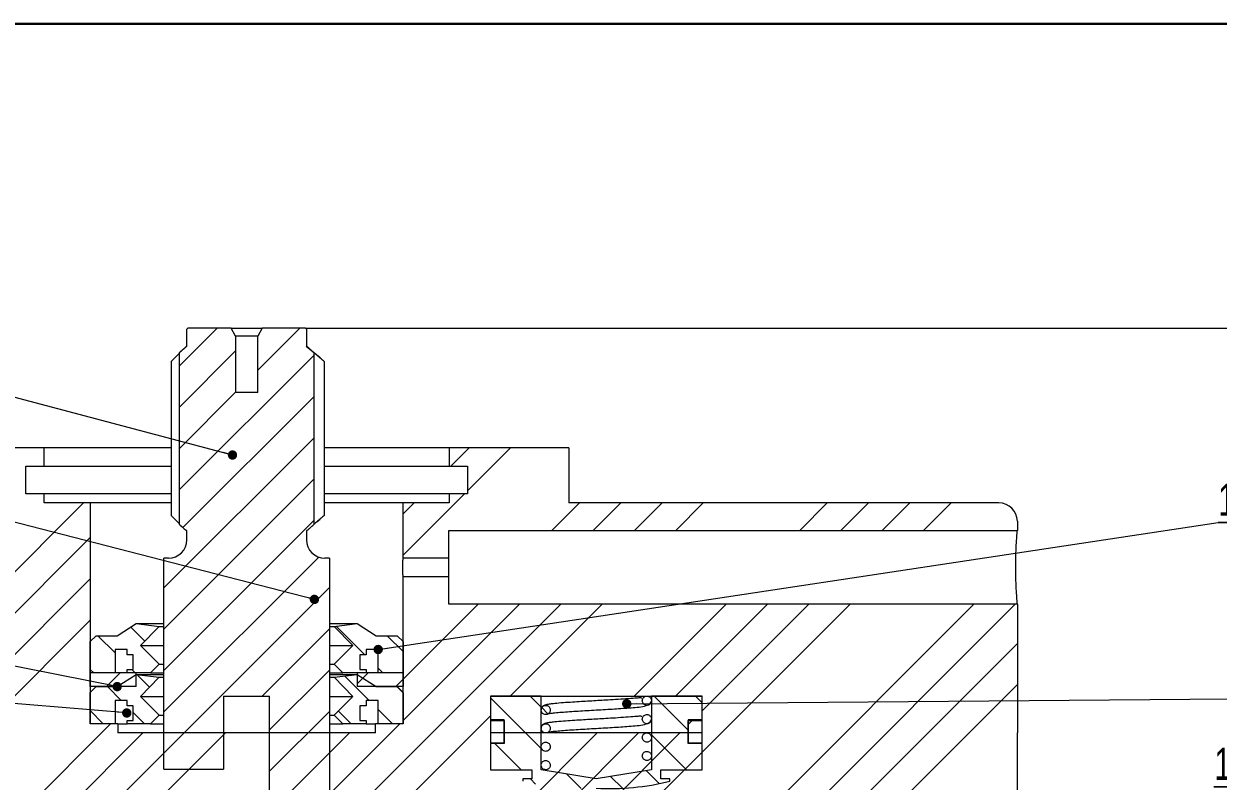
# Model space of a CAD drawing. Header units: millimetres. Extents: x 20 to 415, y 5 to 292.
# Drawn here: x 98.7 to 228.5, y 209.7 to 292 of the extents above; entities that cross this region are included whole.
import ezdxf

# ---------------------------------------------------------------- set-up
doc = ezdxf.new("R2010")
doc.units = ezdxf.units.MM
doc.styles.add('SLDTEXTSTYLE0', font='TXT', dxfattribs={"width": 0.7})
doc.dimstyles.new('SLDDIMSTYLE0', dxfattribs={"dimtxt": 4.10931, "dimasz": 3.302, "dimexe": 0, "dimexo": 0.0625, "dimgap": 1.027327, "dimtad": 2, "dimdec": 3, "dimrnd": 1e-09, "dimzin": 12, "dimdsep": 46, "dimtxsty": 'SLDTEXTSTYLE0', "dimsah": 1, "dimcen": 0.09, "dimadec": 0, "dimazin": 3, "dimtfac": 1, "dimtdec": 3, "dimtofl": 0, "dimtmove": 0, "dimatfit": 3, "dimfxl": 0, "dimfrac": 2, "dimtolj": 1, "dimtzin": 12, "dimarcsym": 0})
pattern_1 = [(45, (0, 0), (-13.4704, 13.4704), []), (45, (4.49, 0), (-13.4704, 13.4704), []), (45, (8.98, 0), (-13.4704, 13.4704), []), (45, (13.47, 0), (-13.4704, 13.4704), [])]

# ---------------------------------------------------------------- blocks, each defined once
blk = doc.blocks.new('_DOT')
at = {"color": 0, "linetype": 'ByBlock', "lineweight": -2}
blk.add_line((-0.5, 0), (-1, 0), dxfattribs=at)
at = {"color": 0, "linetype": 'ByBlock', "const_width": 0.5}
blk.add_lwpolyline([(-0.25, 0, 1), (0.25, 0, 1)], format="xyb", close=True, dxfattribs=at)
blk = doc.blocks.new('_D')
at = {"color": 7, "linetype": 'Continuous', "lineweight": 0}
for p, q in [((129.34, 258.93), (321.94, 258.93)), ((320.94, 258.93), (320.94, 110.93)), ((185.36, 110.93), (321.94, 110.93))]:
    blk.add_line(p, q, dxfattribs=at)
for points in [[(320.94, 258.93), (320.44, 255.63), (321.45, 255.63)], [(320.94, 110.93), (321.45, 114.23), (320.44, 114.23)]]:
    blk.add_solid(points, dxfattribs=at)
at = {"color": 7, "linetype": 'Continuous', "lineweight": 0, "insert": (315.49, 173.74), "char_height": 4.233, "attachment_point": 1, "rotation": 90, "style": 'SLDTEXTSTYLE0'}
blk.add_mtext('148', dxfattribs=at)
blk = doc.blocks.new('SW_NOTE_5')
at = {"color": 0, "linetype": 'Continuous', "lineweight": 0}
for p, q in [((-0.02, 0.3), (5.31, 0.3)), ((5.31, 0.3), (-0.02, 0.3)), ((-0.02, 0.3), (5.31, 0.3)), ((5.31, 0.3), (-0.02, 0.3)), ((-0.02, 0.3), (5.31, 0.3)), ((5.31, 0.3), (-0.02, 0.3))]:
    blk.add_line(p, q, dxfattribs=at)
at = {"color": 0, "linetype": 'Continuous', "lineweight": 0, "insert": (0, 4.51), "char_height": 3.5, "attachment_point": 1, "style": 'SLDTEXTSTYLE0'}
blk.add_mtext('14', dxfattribs=at)
blk = doc.blocks.new('SW_NOTE_7')
at = {"color": 0, "linetype": 'Continuous', "lineweight": 0}
for p, q in [((-0.08, 0.25), (5.25, 0.25)), ((5.25, 0.25), (-0.08, 0.25)), ((-0.08, 0.25), (5.25, 0.25)), ((5.25, 0.25), (-0.08, 0.25)), ((-0.08, 0.25), (5.25, 0.25)), ((5.25, 0.25), (-0.08, 0.25))]:
    blk.add_line(p, q, dxfattribs=at)
at = {"color": 0, "linetype": 'Continuous', "lineweight": 0, "insert": (0, 4.51), "char_height": 3.5, "attachment_point": 1, "style": 'SLDTEXTSTYLE0'}
blk.add_mtext('14', dxfattribs=at)

msp = doc.modelspace()

# ---------------------------------------------------------------- hatches: boundary and pattern name
at = {"linetype": 'Continuous', "lineweight": 0}
h = msp.add_hatch(dxfattribs=at)
h.set_pattern_fill('ANSI31', style=0)
edge = h.paths.add_edge_path(flags=0)
edge.add_line((132.4441, 146.9274), (132.4441, 163.4274))
edge.add_line((132.4441, 163.4274), (134.9441, 163.4274))
edge.add_line((134.9441, 163.4274), (134.9441, 165.4274))
edge.add_line((134.9441, 165.4274), (143.9441, 165.4274))
edge.add_line((143.9441, 165.4274), (143.9441, 185.4274))
edge.add_line((143.9441, 185.4274), (134.9441, 185.4274))
edge.add_line((134.9441, 185.4274), (134.9441, 187.4274))
edge.add_line((134.9441, 187.4274), (132.4441, 187.4274))
edge.add_line((132.4441, 187.4274), (132.4441, 203.9274))
edge.add_line((132.4441, 203.9274), (134.9441, 203.9274))
edge.add_line((134.9441, 203.9274), (134.9441, 205.4274))
edge.add_line((134.9441, 205.4274), (134.4441, 205.9274))
edge.add_line((134.4441, 205.9274), (131.9441, 205.9274))
edge.add_line((131.9441, 205.9274), (131.9441, 233.9274))
edge.add_line((131.9441, 233.9274), (131.4441, 233.9274))
edge.add_arc((131.4441, 235.9274), 2, 180, 270, ccw=False)
edge.add_line((129.4441, 235.9274), (129.4441, 236.9274))
edge.add_line((129.4441, 236.9274), (129.5337, 236.9274))
edge.add_spline(control_points=[(129.5337, 236.9274), (129.6144, 237.007), (129.6963, 237.0854), (129.7792, 237.1628), (129.862, 237.2402), (129.9458, 237.3167), (130.0303, 237.3922), (130.1, 237.4546), (130.1703, 237.5165), (130.2411, 237.5778)], knot_values=[0, 0, 0, 0, 0.00034012, 0.00034012, 0.00034012, 0.00068022, 0.00068022, 0.00068022, 0.00096102, 0.00096102, 0.00096102, 0.00096102], weights=[1, 1, 1, 1, 1, 1, 1, 1, 1, 1], degree=3, periodic=0)
edge.add_line((130.2411, 237.5778), (130.2411, 256.2771))
edge.add_spline(control_points=[(130.2411, 256.2771), (130.1703, 256.3384), (130.1, 256.4002), (130.0303, 256.4626), (129.9458, 256.5382), (129.862, 256.6146), (129.7792, 256.692), (129.6963, 256.7695), (129.6144, 256.8479), (129.5337, 256.9274)], knot_values=[0.00156653, 0.00156653, 0.00156653, 0.00156653, 0.00184735, 0.00184735, 0.00184735, 0.00218746, 0.00218746, 0.00218746, 0.00252759, 0.00252759, 0.00252759, 0.00252759], weights=[1, 1, 1, 1, 1, 1, 1, 1, 1, 1], degree=3, periodic=0)
edge.add_line((129.5337, 256.9274), (129.4441, 256.9274))
edge.add_line((129.4441, 256.9274), (129.4441, 258.8274))
edge.add_line((129.4441, 258.8274), (129.3441, 258.9274))
edge.add_line((129.3441, 258.9274), (124.6441, 258.9274))
edge.add_line((124.6441, 258.9274), (124.1441, 258.0614))
edge.add_line((124.1441, 258.0614), (124.1441, 251.9274))
edge.add_line((124.1441, 251.9274), (121.7441, 251.9274))
edge.add_line((121.7441, 251.9274), (121.7441, 258.0614))
edge.add_line((121.7441, 258.0614), (121.2441, 258.9274))
edge.add_line((121.2441, 258.9274), (116.5441, 258.9274))
edge.add_line((116.5441, 258.9274), (116.4441, 258.8274))
edge.add_line((116.4441, 258.8274), (116.4441, 256.9274))
edge.add_line((116.4441, 256.9274), (116.3546, 256.9274))
edge.add_spline(control_points=[(116.3546, 256.9274), (116.2192, 256.7941), (116.0807, 256.664), (115.9399, 256.5364), (115.8708, 256.4738), (115.8012, 256.4118), (115.7311, 256.3503), (115.7032, 256.3258), (115.6752, 256.3014), (115.6472, 256.2771)], knot_values=[0, 0, 0, 0, 0.00057, 0.00057, 0.00057, 0.0008496, 0.0008496, 0.0008496, 0.00096095, 0.00096095, 0.00096095, 0.00096095], weights=[1, 1, 1, 1, 1, 1, 1, 1, 1, 1], degree=3, periodic=0)
edge.add_line((115.6472, 256.2771), (115.6472, 237.5778))
edge.add_spline(control_points=[(115.6472, 237.5778), (115.6752, 237.5535), (115.7032, 237.5291), (115.7311, 237.5046), (115.8012, 237.4431), (115.8708, 237.3811), (115.9399, 237.3185), (116.0807, 237.1909), (116.2192, 237.0608), (116.3546, 236.9274)], knot_values=[0.00156655, 0.00156655, 0.00156655, 0.00156655, 0.00167792, 0.00167792, 0.00167792, 0.00195755, 0.00195755, 0.00195755, 0.00252763, 0.00252763, 0.00252763, 0.00252763], weights=[1, 1, 1, 1, 1, 1, 1, 1, 1, 1], degree=3, periodic=0)
edge.add_line((116.3546, 236.9274), (116.4441, 236.9274))
edge.add_line((116.4441, 236.9274), (116.4441, 235.9274))
edge.add_arc((114.4441, 235.9274), 2, 270, 360, ccw=False)
edge.add_line((114.4441, 233.9274), (113.9441, 233.9274))
edge.add_line((113.9441, 233.9274), (113.9441, 210.9881))
edge.add_line((113.9441, 210.9881), (120.4441, 210.9881))
edge.add_line((120.4441, 210.9881), (120.4441, 218.9274))
edge.add_line((120.4441, 218.9274), (125.4441, 218.9274))
edge.add_line((125.4441, 218.9274), (125.4441, 145.7935))
edge.add_line((125.4441, 145.7935), (125.9441, 144.9274))
edge.add_line((125.9441, 144.9274), (134.4441, 144.9274))
edge.add_line((134.4441, 144.9274), (134.9441, 145.4274))
edge.add_line((134.9441, 145.4274), (134.9441, 146.9274))
edge.add_line((134.9441, 146.9274), (132.4441, 146.9274))
h = msp.add_hatch(dxfattribs=at)
h.set_pattern_fill('DIN 201 сталь и отлитый из стали металл', style=0, pattern_type=2)
h.set_pattern_definition(pattern_1)
edge = h.paths.add_edge_path(flags=0)
edge.add_line((79.9441, 165.9274), (70.9441, 165.9274))
edge.add_arc((70.9441, 163.9274), 2, 90, 180)
edge.add_line((68.9441, 163.9274), (68.9441, 140.9274))
edge.add_line((68.9441, 140.9274), (100.9441, 140.9274))
edge.add_line((100.9441, 140.9274), (100.9441, 199.9274))
edge.add_line((100.9441, 199.9274), (182.9441, 199.9274))
edge.add_line((182.9441, 199.9274), (182.9441, 140.9274))
edge.add_line((182.9441, 140.9274), (214.9441, 140.9274))
edge.add_line((214.9441, 140.9274), (214.9441, 163.9274))
edge.add_arc((212.9441, 163.9274), 2, 0, 90)
edge.add_line((212.9441, 165.9274), (205.9441, 165.9274))
edge.add_arc((205.9441, 167.9274), 2, 180, 270, ccw=False)
edge.add_line((203.9441, 167.9274), (203.9441, 199.9274))
edge.add_line((203.9441, 199.9274), (206.6941, 199.9274))
edge.add_line((206.6941, 199.9274), (206.6941, 214.9274))
edge.add_line((206.6941, 214.9274), (206.7026, 214.9274))
edge.add_line((206.7026, 214.9274), (206.7026, 228.9274))
edge.add_line((206.7026, 228.9274), (144.9195, 228.9274))
edge.add_line((144.9195, 228.9274), (144.9195, 231.9274))
edge.add_line((144.9195, 231.9274), (139.9441, 231.9274))
edge.add_line((139.9441, 231.9274), (139.9441, 215.9274))
edge.add_line((139.9441, 215.9274), (136.9441, 215.9274))
edge.add_line((136.9441, 215.9274), (136.9441, 214.9274))
edge.add_line((136.9441, 214.9274), (108.9441, 214.9274))
edge.add_line((108.9441, 214.9274), (108.9441, 215.9274))
edge.add_line((108.9441, 215.9274), (105.9441, 215.9274))
edge.add_line((105.9441, 215.9274), (105.9441, 239.9274))
edge.add_line((105.9441, 239.9274), (100.9441, 239.9274))
edge.add_line((100.9441, 239.9274), (100.9441, 240.9274))
edge.add_line((100.9441, 240.9274), (98.9441, 240.9274))
edge.add_line((98.9441, 240.9274), (98.9441, 243.9274))
edge.add_line((98.9441, 243.9274), (100.9441, 243.9274))
edge.add_line((100.9441, 243.9274), (100.9441, 245.9274))
edge.add_line((100.9441, 245.9274), (87.9441, 245.9274))
edge.add_line((87.9441, 245.9274), (87.9441, 239.9274))
edge.add_line((87.9441, 239.9274), (78.2491, 239.9274))
edge.add_line((78.2491, 239.9274), (78.2491, 229.9274))
edge.add_line((78.2491, 229.9274), (78.3004, 229.9274))
edge.add_line((78.3004, 229.9274), (78.3004, 214.9274))
edge.add_line((78.3004, 214.9274), (77.1941, 214.9274))
edge.add_line((77.1941, 214.9274), (77.1941, 199.9274))
edge.add_line((77.1941, 199.9274), (79.9441, 199.9274))
edge.add_line((79.9441, 199.9274), (79.9441, 165.9274))
h.paths.add_polyline_path([(149.4441, 214.9274), (149.4441, 218.9274), (172.4441, 218.9274), (172.4441, 214.9274)], flags=0)
h = msp.add_hatch(dxfattribs=at)
h.set_pattern_fill('DIN 201 сталь и отлитый из стали металл', style=0, pattern_type=2)
h.set_pattern_definition(pattern_1)
edge = h.paths.add_edge_path(flags=0)
edge.add_line((206.7026, 236.9274), (206.7026, 237.9274))
edge.add_arc((204.7026, 237.9274), 2, 0, 90)
edge.add_line((204.7026, 239.9274), (157.9441, 239.9274))
edge.add_line((157.9441, 239.9274), (157.9441, 245.9274))
edge.add_line((157.9441, 245.9274), (144.9441, 245.9274))
edge.add_line((144.9441, 245.9274), (144.9441, 243.9274))
edge.add_line((144.9441, 243.9274), (146.9441, 243.9274))
edge.add_line((146.9441, 243.9274), (146.9441, 240.9274))
edge.add_line((146.9441, 240.9274), (144.9441, 240.9274))
edge.add_line((144.9441, 240.9274), (144.9441, 239.9274))
edge.add_line((144.9441, 239.9274), (139.9441, 239.9274))
edge.add_line((139.9441, 239.9274), (139.9441, 233.9274))
edge.add_line((139.9441, 233.9274), (144.9195, 233.9274))
edge.add_line((144.9195, 233.9274), (144.9195, 236.9274))
edge.add_line((144.9195, 236.9274), (206.7026, 236.9274))
h = msp.add_hatch(dxfattribs=at)
h.set_pattern_fill('ANSI31', angle=90, style=0)
h.paths.add_polyline_path([(111.4182, 224.4331), (113.4441, 226.5051), (110.9448, 226.8049), (108.8731, 225.4957), (106.5735, 225.4957), (105.9441, 224.8663), (105.9441, 221.4616), (108.6497, 221.4616), (108.6497, 223.9969), (109.9441, 223.9969), (109.9441, 223.4202), (110.6277, 223.4202), (110.6277, 221.816), (109.9441, 221.816), (109.9441, 221.4616), (112.4985, 221.4616), (113.4441, 222.4072)], flags=0)
h = msp.add_hatch(dxfattribs=at)
h.set_pattern_fill('ANSI31', angle=90, style=0)
h.paths.add_polyline_path([(132.4441, 226.5051), (134.4701, 224.4331), (132.4441, 222.4072), (133.3897, 221.4616), (135.9441, 221.4616), (135.9441, 221.816), (135.2606, 221.816), (135.2606, 223.4202), (135.9441, 223.4202), (135.9441, 223.9969), (137.2385, 223.9969), (137.2385, 221.4616), (139.9441, 221.4616), (139.9441, 224.8663), (139.3147, 225.4957), (137.0151, 225.4957), (134.9434, 226.8049)], flags=0)
h = msp.add_hatch(dxfattribs=at)
h.set_pattern_fill('ANSI31', style=0)
h.paths.add_polyline_path([(105.9441, 221.4616), (105.9441, 219.9616), (110.9441, 219.9616), (110.9441, 221.4616)], flags=0)
h = msp.add_hatch(dxfattribs=at)
h.set_pattern_fill('ANSI31', angle=90, style=0)
h.paths.add_polyline_path([(111.4182, 218.899), (113.4441, 220.9709), (110.9448, 221.2708), (108.8731, 219.9616), (106.5735, 219.9616), (105.9441, 219.3322), (105.9441, 215.9274), (108.6497, 215.9274), (108.6497, 218.4628), (109.9441, 218.4628), (109.9441, 217.886), (110.6277, 217.886), (110.6277, 216.2818), (109.9441, 216.2818), (109.9441, 215.9274), (112.4985, 215.9274), (113.4441, 216.8731)], flags=0)
h = msp.add_hatch(dxfattribs=at)
h.set_pattern_fill('ANSI31', angle=90, style=0)
h.paths.add_polyline_path([(132.4441, 220.9709), (134.4701, 218.899), (132.4441, 216.8731), (133.3897, 215.9274), (135.9441, 215.9274), (135.9441, 216.2818), (135.2606, 216.2818), (135.2606, 217.886), (135.9441, 217.886), (135.9441, 218.4628), (137.2385, 218.4628), (137.2385, 215.9274), (139.9441, 215.9274), (139.9441, 219.3322), (139.3147, 219.9616), (137.0151, 219.9616), (134.9434, 221.2708)], flags=0)
h = msp.add_hatch(dxfattribs=at)
h.set_pattern_fill('ANSI31', style=0)
h.paths.add_polyline_path([(139.9441, 219.9616), (139.9441, 221.4616), (134.9441, 221.4616), (134.9441, 219.9616)], flags=0)
h = msp.add_hatch(dxfattribs=at)
h.set_pattern_fill('ANSI31', angle=90, style=0)
edge = h.paths.add_edge_path(flags=0)
edge.add_line((150.9441, 213.7705), (149.4441, 213.7815))
edge.add_line((149.4441, 213.7815), (149.4441, 210.9274))
edge.add_line((149.4441, 210.9274), (153.9441, 210.9274))
edge.add_line((153.9441, 210.9274), (153.9441, 209.9274))
edge.add_line((153.9441, 209.9274), (152.9441, 209.9274))
edge.add_line((152.9441, 209.9274), (152.9441, 209.6889))
edge.add_arc((159.378, 234.8802), 26, 255.672938, 273.453338)
edge.add_arc((162.5102, 234.8802), 26, 266.546662, 284.327062)
edge.add_line((168.9441, 209.6889), (168.9441, 209.9274))
edge.add_line((168.9441, 209.9274), (167.9441, 209.9274))
edge.add_line((167.9441, 209.9274), (167.9441, 210.9274))
edge.add_line((167.9441, 210.9274), (172.4441, 210.9274))
edge.add_line((172.4441, 210.9274), (172.4441, 213.7815))
edge.add_line((172.4441, 213.7815), (170.9441, 213.7705))
edge.add_line((170.9441, 213.7705), (170.9441, 216.2713))
edge.add_line((170.9441, 216.2713), (172.4441, 216.2823))
edge.add_line((172.4441, 216.2823), (172.4441, 218.9274))
edge.add_line((172.4441, 218.9274), (166.9441, 218.9274))
edge.add_line((166.9441, 218.9274), (166.9441, 210.9274))
edge.add_line((166.9441, 210.9274), (160.9441, 209.9274))
edge.add_line((160.9441, 209.9274), (154.9441, 210.9274))
edge.add_line((154.9441, 210.9274), (154.9441, 218.9274))
edge.add_line((154.9441, 218.9274), (149.4441, 218.9274))
edge.add_line((149.4441, 218.9274), (149.4441, 216.2823))
edge.add_line((149.4441, 216.2823), (150.9441, 216.2713))
edge.add_line((150.9441, 216.2713), (150.9441, 213.7705))
h = msp.add_hatch(dxfattribs=at)
h.set_pattern_fill('ANSI31', angle=90, style=0)
edge = h.paths.add_edge_path(flags=0)
edge.add_spline(control_points=[(166.9433, 218.4257), (166.9433, 218.5565), (166.868, 218.9257), (166.0185, 218.9257), (165.9433, 218.5565), (165.9433, 218.2949), (166.0185, 217.9257), (166.868, 217.9257), (166.9433, 218.2949), (166.9433, 218.4257)], knot_values=[0.25, 0.25, 0.25, 0.25, 0.5, 0.5, 0.75, 0.75, 1, 1, 1.25, 1.25, 1.25, 1.25], weights=[0.97552826, 0.97552826, 0.66541847, 0.66541847, 0.97552826, 0.97552826, 0.66541847, 0.66541847, 0.97552826, 0.97552826], degree=3, periodic=0)
h = msp.add_hatch(dxfattribs=at)
h.set_pattern_fill('ANSI31', angle=90, style=0)
edge = h.paths.add_edge_path(flags=0)
edge.add_spline(control_points=[(154.945, 217.4257), (154.945, 217.2949), (155.0202, 216.9257), (155.8697, 216.9257), (155.945, 217.2949), (155.945, 217.5565), (155.8697, 217.9257), (155.0202, 217.9257), (154.945, 217.5565), (154.945, 217.4257)], knot_values=[0, 0, 0, 0, 0.25, 0.25, 0.5, 0.5, 0.75, 0.75, 1, 1, 1, 1], weights=[0.97552826, 0.97552826, 0.66541847, 0.66541847, 0.97552826, 0.97552826, 0.66541847, 0.66541847, 0.97552826, 0.97552826], degree=3, periodic=0)
h = msp.add_hatch(dxfattribs=at)
h.set_pattern_fill('ANSI31', angle=90, style=0)
edge = h.paths.add_edge_path(flags=0)
edge.add_spline(control_points=[(166.9433, 216.4257), (166.9433, 216.5565), (166.868, 216.9257), (166.0185, 216.9257), (165.9433, 216.5565), (165.9433, 216.2949), (166.0185, 215.9257), (166.868, 215.9257), (166.9433, 216.2949), (166.9433, 216.4257)], knot_values=[0.25, 0.25, 0.25, 0.25, 0.5, 0.5, 0.75, 0.75, 1, 1, 1.25, 1.25, 1.25, 1.25], weights=[0.97552826, 0.97552826, 0.66541847, 0.66541847, 0.97552826, 0.97552826, 0.66541847, 0.66541847, 0.97552826, 0.97552826], degree=3, periodic=0)
h = msp.add_hatch(dxfattribs=at)
h.set_pattern_fill('ANSI31', style=0)
h.paths.add_polyline_path([(149.4441, 216.348), (149.4441, 213.848), (150.9441, 213.848), (150.9441, 216.348)], flags=0)
h = msp.add_hatch(dxfattribs=at)
h.set_pattern_fill('ANSI31', angle=90, style=0)
edge = h.paths.add_edge_path(flags=0)
edge.add_spline(control_points=[(154.945, 215.4257), (154.945, 215.2949), (155.0202, 214.9257), (155.8697, 214.9257), (155.945, 215.2949), (155.945, 215.5565), (155.8697, 215.9257), (155.0202, 215.9257), (154.945, 215.5565), (154.945, 215.4257)], knot_values=[0, 0, 0, 0, 0.25, 0.25, 0.5, 0.5, 0.75, 0.75, 1, 1, 1, 1], weights=[0.97552826, 0.97552826, 0.66541847, 0.66541847, 0.97552826, 0.97552826, 0.66541847, 0.66541847, 0.97552826, 0.97552826], degree=3, periodic=0)
h = msp.add_hatch(dxfattribs=at)
h.set_pattern_fill('ANSI31', style=0)
h.paths.add_polyline_path([(170.9441, 216.348), (170.9441, 213.848), (172.4441, 213.848), (172.4441, 216.348)], flags=0)
h = msp.add_hatch(dxfattribs=at)
h.set_pattern_fill('ANSI31', angle=90, style=0)
edge = h.paths.add_edge_path(flags=0)
edge.add_spline(control_points=[(166.9433, 214.4257), (166.9433, 214.5565), (166.868, 214.9257), (166.0185, 214.9257), (165.9433, 214.5565), (165.9433, 214.2949), (166.0185, 213.9257), (166.868, 213.9257), (166.9433, 214.2949), (166.9433, 214.4257)], knot_values=[0.25, 0.25, 0.25, 0.25, 0.5, 0.5, 0.75, 0.75, 1, 1, 1.25, 1.25, 1.25, 1.25], weights=[0.97552826, 0.97552826, 0.66541847, 0.66541847, 0.97552826, 0.97552826, 0.66541847, 0.66541847, 0.97552826, 0.97552826], degree=3, periodic=0)
h = msp.add_hatch(dxfattribs=at)
h.set_pattern_fill('ANSI31', angle=90, style=0)
edge = h.paths.add_edge_path(flags=0)
edge.add_spline(control_points=[(154.945, 213.4257), (154.945, 213.2949), (155.0202, 212.9257), (155.8697, 212.9257), (155.945, 213.2949), (155.945, 213.5565), (155.8697, 213.9257), (155.0202, 213.9257), (154.945, 213.5565), (154.945, 213.4257)], knot_values=[0, 0, 0, 0, 0.25, 0.25, 0.5, 0.5, 0.75, 0.75, 1, 1, 1, 1], weights=[0.97552826, 0.97552826, 0.66541847, 0.66541847, 0.97552826, 0.97552826, 0.66541847, 0.66541847, 0.97552826, 0.97552826], degree=3, periodic=0)
h = msp.add_hatch(dxfattribs=at)
h.set_pattern_fill('ANSI31', angle=90, style=0)
edge = h.paths.add_edge_path(flags=0)
edge.add_spline(control_points=[(166.9433, 212.4257), (166.9433, 212.5565), (166.868, 212.9257), (166.0185, 212.9257), (165.9433, 212.5565), (165.9433, 212.2949), (166.0185, 211.9257), (166.868, 211.9257), (166.9433, 212.2949), (166.9433, 212.4257)], knot_values=[0.25, 0.25, 0.25, 0.25, 0.5, 0.5, 0.75, 0.75, 1, 1, 1.25, 1.25, 1.25, 1.25], weights=[0.97552826, 0.97552826, 0.66541847, 0.66541847, 0.97552826, 0.97552826, 0.66541847, 0.66541847, 0.97552826, 0.97552826], degree=3, periodic=0)
h = msp.add_hatch(dxfattribs=at)
h.set_pattern_fill('ANSI31', angle=90, style=0)
edge = h.paths.add_edge_path(flags=0)
edge.add_spline(control_points=[(154.945, 211.4257), (154.945, 211.2949), (155.0202, 210.9257), (155.8697, 210.9257), (155.945, 211.2949), (155.945, 211.5565), (155.8697, 211.9257), (155.0202, 211.9257), (154.945, 211.5565), (154.945, 211.4257)], knot_values=[0, 0, 0, 0, 0.25, 0.25, 0.5, 0.5, 0.75, 0.75, 1, 1, 1, 1], weights=[0.97552826, 0.97552826, 0.66541847, 0.66541847, 0.97552826, 0.97552826, 0.66541847, 0.66541847, 0.97552826, 0.97552826], degree=3, periodic=0)

# ---------------------------------------------------------------- linework, layer by layer
at = {"color": 7, "linetype": 'Continuous', "lineweight": 30}
msp.add_line((415, 292), (20, 292), dxfattribs=at)
at = {"color": 7, "linetype": 'Continuous', "lineweight": 0}
for p, q in [((121.4047, 245.1339), (51.9527, 263.4987)), ((130.3091, 229.4404), (50.0592, 250.1259)), ((137.2385, 223.9969), (228.5207, 237.8182)), ((108.8731, 219.9616), (51.9527, 231.191)), ((109.9163, 217.0948), (49.3491, 222.1969)), ((164.2538, 218.1024), (229.8225, 218.6466))]:
    msp.add_line(p, q, dxfattribs=at)
at = {"color": 7, "linetype": 'Continuous', "lineweight": 15}
for p, q in [((116.5441, 258.9274), (116.4441, 258.8274)), ((116.4441, 256.9274), (116.4441, 258.8274)), ((121.2441, 258.9274), (116.5441, 258.9274)), ((121.7441, 258.0614), (121.2441, 258.9274)), ((121.2441, 258.9274), (124.6441, 258.9274)), ((124.6441, 258.9274), (124.1441, 258.0614)), ((129.3441, 258.9274), (124.6441, 258.9274)), ((129.4441, 258.8274), (129.3441, 258.9274)), ((129.4441, 258.8274), (129.4441, 256.9274)), ((121.7441, 258.0614), (121.7441, 251.9274)), ((124.1441, 258.0614), (121.7441, 258.0614)), ((124.1441, 251.9274), (124.1441, 258.0614)), ((115.6472, 256.2165), (114.7336, 255.2992)), ((115.6472, 237.5778), (115.6472, 256.2771)), ((116.4089, 256.9274), (116.038, 256.6105)), ((116.4441, 256.9274), (116.3546, 256.9274)), ((130.9498, 255.6863), (129.4097, 256.9274)), ((129.5337, 256.9274), (129.4441, 256.9274)), ((130.2411, 256.2771), (130.2411, 237.5778)), ((114.7336, 255.2992), (114.7336, 238.5556)), ((131.3713, 255.2992), (131.3713, 238.5556)), ((124.1441, 251.9274), (121.7441, 251.9274)), ((100.9441, 245.9274), (87.9441, 245.9274)), ((100.9441, 243.9274), (100.9441, 245.9274)), ((114.7336, 245.9274), (100.9441, 245.9274)), ((144.9441, 245.9274), (131.3713, 245.9274)), ((144.9441, 245.9274), (144.9441, 243.9274)), ((157.9441, 245.9274), (144.9441, 245.9274)), ((157.9441, 245.9274), (157.9441, 239.9274)), ((98.9441, 243.9274), (100.9441, 243.9274)), ((98.9441, 240.9274), (98.9441, 243.9274)), ((100.9441, 243.9274), (114.7336, 243.9274)), ((131.3713, 243.9274), (144.9441, 243.9274)), ((144.9441, 243.9274), (146.9441, 243.9274)), ((146.9441, 243.9274), (146.9441, 240.9274)), ((100.9441, 240.9274), (98.9441, 240.9274)), ((100.9441, 239.9274), (100.9441, 240.9274)), ((114.7336, 240.9274), (100.9441, 240.9274)), ((144.9441, 240.9274), (131.3713, 240.9274)), ((144.9441, 240.9274), (144.9441, 239.9274)), ((146.9441, 240.9274), (144.9441, 240.9274)), ((105.9441, 239.9274), (100.9441, 239.9274)), ((105.9441, 239.9274), (105.9441, 215.9274)), ((114.7336, 239.9274), (105.9441, 239.9274)), ((139.9441, 239.9274), (131.3713, 239.9274)), ((139.9441, 233.9274), (139.9441, 239.9274)), ((144.9441, 239.9274), (139.9441, 239.9274)), ((204.7026, 239.9274), (157.9441, 239.9274)), ((115.6472, 237.6384), (114.7336, 238.5556)), ((130.5666, 237.8598), (130.9498, 238.1685)), ((206.7026, 237.9274), (206.7026, 236.9274)), ((116.4441, 236.9274), (116.3546, 236.9274)), ((116.4441, 235.9274), (116.4441, 236.9274)), ((129.5337, 236.9274), (129.4441, 236.9274)), ((129.4441, 236.9274), (129.4441, 235.9274)), ((144.9195, 236.9274), (206.7026, 236.9274)), ((144.9195, 233.9274), (144.9195, 236.9274)), ((113.9441, 210.9881), (113.9441, 233.9274)), ((114.4441, 233.9274), (113.9441, 233.9274)), ((131.9441, 233.9274), (131.4441, 233.9274)), ((131.9441, 233.9274), (131.9441, 205.9274)), ((144.9195, 233.9274), (139.9441, 233.9274)), ((144.9195, 231.9274), (144.9195, 233.9274)), ((139.9441, 215.9274), (139.9441, 231.9274)), ((139.9441, 231.9274), (144.9195, 231.9274)), ((144.9195, 228.9274), (144.9195, 231.9274)), ((206.7026, 228.9274), (144.9195, 228.9274)), ((206.7026, 228.9274), (206.7026, 214.9274)), ((108.8731, 225.4957), (110.9448, 226.8049)), ((110.9448, 226.8049), (113.9441, 226.8049)), ((110.9448, 226.8049), (113.4441, 226.5051)), ((113.4441, 226.5051), (111.4182, 224.4331)), ((113.4441, 226.5051), (113.9441, 226.5051)), ((131.9441, 226.8049), (134.9434, 226.8049)), ((131.9441, 226.5051), (132.4441, 226.5051)), ((132.4441, 226.5051), (134.9434, 226.8049)), ((134.4701, 224.4331), (132.4441, 226.5051)), ((134.9434, 226.8049), (137.0151, 225.4957)), ((105.9441, 224.8663), (106.5735, 225.4957)), ((105.9441, 221.4616), (105.9441, 224.8663)), ((106.5735, 225.4957), (108.8731, 225.4957)), ((137.0151, 225.4957), (139.3147, 225.4957)), ((139.3147, 225.4957), (139.9441, 224.8663)), ((139.9441, 224.8663), (139.9441, 221.4616)), ((108.6497, 223.9969), (108.6497, 221.4616)), ((109.9441, 223.9969), (108.6497, 223.9969)), ((109.9441, 223.4202), (109.9441, 223.9969)), ((110.6277, 223.4202), (109.9441, 223.4202)), ((110.6277, 221.816), (110.6277, 223.4202)), ((111.4182, 224.4331), (113.4441, 222.4072)), ((111.4182, 224.4331), (113.9441, 224.4331)), ((131.9441, 224.4331), (134.4701, 224.4331)), ((132.4441, 222.4072), (134.4701, 224.4331)), ((135.2606, 223.4202), (135.2606, 221.816)), ((135.9441, 223.4202), (135.2606, 223.4202)), ((135.9441, 223.9969), (135.9441, 223.4202)), ((137.2385, 223.9969), (135.9441, 223.9969)), ((137.2385, 221.4616), (137.2385, 223.9969)), ((113.4441, 222.4072), (112.4985, 221.4616)), ((113.4441, 222.4072), (113.9441, 222.4072)), ((131.9441, 222.4072), (132.4441, 222.4072)), ((133.3897, 221.4616), (132.4441, 222.4072)), ((105.9441, 219.9616), (105.9441, 221.4616)), ((110.9441, 221.4616), (105.9441, 221.4616)), ((108.6497, 221.4616), (105.9441, 221.4616)), ((108.8731, 219.9616), (110.9448, 221.2708)), ((109.9441, 221.4616), (109.9441, 221.816)), ((109.9441, 221.816), (110.6277, 221.816)), ((112.4985, 221.4616), (109.9441, 221.4616)), ((110.9441, 219.9616), (110.9441, 221.4616)), ((110.9448, 221.2708), (113.9441, 221.2708)), ((110.9448, 221.2708), (113.4441, 220.9709)), ((113.4441, 220.9709), (111.4182, 218.899)), ((112.4985, 221.4616), (113.9441, 221.4616)), ((113.4441, 220.9709), (113.9441, 220.9709)), ((131.9441, 221.4616), (133.3897, 221.4616)), ((131.9441, 221.2708), (134.9434, 221.2708)), ((131.9441, 220.9709), (132.4441, 220.9709)), ((132.4441, 220.9709), (134.9434, 221.2708)), ((134.4701, 218.899), (132.4441, 220.9709)), ((135.9441, 221.4616), (133.3897, 221.4616)), ((134.9434, 221.2708), (137.0151, 219.9616)), ((134.9441, 221.4616), (134.9441, 219.9616)), ((139.9441, 221.4616), (134.9441, 221.4616)), ((135.2606, 221.816), (135.9441, 221.816)), ((135.9441, 221.816), (135.9441, 221.4616)), ((139.9441, 221.4616), (137.2385, 221.4616)), ((139.9441, 221.4616), (139.9441, 219.9616)), ((110.9441, 219.9616), (105.9441, 219.9616)), ((105.9441, 219.3322), (106.5735, 219.9616)), ((106.5735, 219.9616), (108.8731, 219.9616)), ((139.9441, 219.9616), (134.9441, 219.9616)), ((137.0151, 219.9616), (139.3147, 219.9616)), ((139.3147, 219.9616), (139.9441, 219.3322)), ((105.9441, 215.9274), (105.9441, 219.3322)), ((108.6497, 218.4628), (108.6497, 215.9274)), ((109.9441, 218.4628), (108.6497, 218.4628)), ((109.9441, 217.886), (109.9441, 218.4628)), ((111.4182, 218.899), (113.4441, 216.8731)), ((111.4182, 218.899), (113.9441, 218.899)), ((120.4441, 218.9274), (125.4441, 218.9274)), ((120.4441, 218.9274), (120.4441, 210.9881)), ((125.4441, 145.7935), (125.4441, 218.9274)), ((131.9441, 218.899), (134.4701, 218.899)), ((132.4441, 216.8731), (134.4701, 218.899)), ((135.9441, 218.4628), (135.9441, 217.886)), ((137.2385, 218.4628), (135.9441, 218.4628)), ((137.2385, 215.9274), (137.2385, 218.4628)), ((139.9441, 219.3322), (139.9441, 215.9274)), ((149.4441, 218.9274), (149.4441, 216.2823)), ((154.9441, 218.9274), (149.4441, 218.9274)), ((149.4441, 218.9274), (172.4441, 218.9274)), ((149.4441, 218.9274), (149.4441, 214.9274)), ((154.9441, 210.9274), (154.9441, 218.9274)), ((166.9441, 218.9274), (166.9441, 210.9274)), ((172.4441, 218.9274), (166.9441, 218.9274)), ((172.4441, 216.2823), (172.4441, 218.9274)), ((172.4441, 214.9274), (172.4441, 218.9274)), ((110.6277, 217.886), (109.9441, 217.886)), ((110.6277, 216.2818), (110.6277, 217.886)), ((113.4441, 216.8731), (112.4985, 215.9274)), ((113.4441, 216.8731), (113.9441, 216.8731)), ((131.9441, 216.8731), (132.4441, 216.8731)), ((133.3897, 215.9274), (132.4441, 216.8731)), ((135.2606, 217.886), (135.2606, 216.2818)), ((135.9441, 217.886), (135.2606, 217.886)), ((108.6497, 215.9274), (105.9441, 215.9274)), ((108.9441, 215.9274), (105.9441, 215.9274)), ((108.9441, 215.9274), (108.9441, 214.9274)), ((108.9441, 215.9274), (109.9441, 215.9274)), ((109.9441, 215.9274), (109.9441, 216.2818)), ((109.9441, 216.2818), (110.6277, 216.2818)), ((112.4985, 215.9274), (109.9441, 215.9274)), ((112.4985, 215.9274), (113.9441, 215.9274)), ((131.9441, 215.9274), (133.3897, 215.9274)), ((135.9441, 215.9274), (133.3897, 215.9274)), ((135.2606, 216.2818), (135.9441, 216.2818)), ((135.9441, 216.2818), (135.9441, 215.9274)), ((135.9441, 215.9274), (136.9441, 215.9274)), ((136.9441, 214.9274), (136.9441, 215.9274)), ((139.9441, 215.9274), (136.9441, 215.9274)), ((139.9441, 215.9274), (137.2385, 215.9274)), ((149.4441, 216.348), (149.4441, 213.848)), ((150.9441, 216.348), (149.4441, 216.348)), ((149.4441, 216.2823), (150.9441, 216.2713)), ((150.9441, 213.848), (150.9441, 216.348)), ((150.9441, 216.2713), (150.9441, 213.7705)), ((172.4441, 216.348), (170.9441, 216.348)), ((170.9441, 216.348), (170.9441, 213.848)), ((170.9441, 216.2713), (172.4441, 216.2823)), ((170.9441, 213.7705), (170.9441, 216.2713)), ((172.4441, 213.848), (172.4441, 216.348)), ((136.9441, 214.9274), (108.9441, 214.9274)), ((172.4441, 214.9274), (149.4441, 214.9274)), ((206.6941, 214.9274), (206.7026, 214.9274)), ((206.6941, 214.9274), (206.6941, 199.9274)), ((149.4441, 213.848), (150.9441, 213.848)), ((149.4441, 213.7815), (149.4441, 210.9274)), ((150.9441, 213.7705), (149.4441, 213.7815)), ((170.9441, 213.848), (172.4441, 213.848)), ((172.4441, 213.7815), (170.9441, 213.7705)), ((172.4441, 210.9274), (172.4441, 213.7815)), ((113.9441, 210.9881), (120.4441, 210.9881)), ((149.4441, 210.9274), (153.9441, 210.9274)), ((153.9441, 210.9274), (153.9441, 209.9274)), ((160.9441, 209.9274), (154.9441, 210.9274)), ((166.9441, 210.9274), (160.9441, 209.9274)), ((167.9441, 210.9274), (172.4441, 210.9274)), ((167.9441, 209.9274), (167.9441, 210.9274)), ((152.9441, 209.9274), (152.9441, 209.6889)), ((153.9441, 209.9274), (152.9441, 209.9274)), ((168.9441, 209.9274), (167.9441, 209.9274)), ((168.9441, 209.6889), (168.9441, 209.9274))]:
    msp.add_line(p, q, dxfattribs=at)
for centre, radius, start, end in [((204.7026, 237.9274), 2, 0, 90), ((114.4441, 235.9274), 2, 270, 0), ((131.4441, 235.9274), 2, 180, 270), ((162.5102, 234.8802), 26, 266.546662, 284.327062)]:
    msp.add_arc(centre, radius, start, end, dxfattribs=at)
for points, knots in [([(115.6472, 256.2771), (115.6752, 256.3015), (115.7735, 256.387), (116.0131, 256.5998), (116.2174, 256.7959), (116.3546, 256.9274)], [0, 0, 0, 0, 0.115888094, 0.40687443, 1, 1, 1, 1]), ([(115.6472, 256.2771), (115.7024, 256.325), (115.8509, 256.4537), (115.9993, 256.5827), (116.0926, 256.6637)], [0, 0, 0, 0, 0.37172916, 1, 1, 1, 1]), ([(129.5337, 256.9274), (129.6151, 256.8486), (129.778, 256.6908), (130.0148, 256.475), (130.1706, 256.3387), (130.2411, 256.2771)], [0, 0, 0, 0, 0.35390422, 0.70779809, 1, 1, 1, 1]), ([(131.3713, 255.2992), (131.2584, 255.3968), (131.0326, 255.5919), (130.6939, 255.8848), (130.4301, 256.1133), (130.2792, 256.2441), (130.2411, 256.2771)], [0, 0, 0, 0, 0.29960722, 0.59921445, 0.89882167, 1, 1, 1, 1]), ([(115.6472, 237.5778), (115.6752, 237.5534), (115.7735, 237.4678), (116.0131, 237.2551), (116.2174, 237.059), (116.3546, 236.9274)], [0, 0, 0, 0, 0.115888094, 0.40687443, 1, 1, 1, 1]), ([(115.6472, 237.5778), (115.7024, 237.5299), (115.8509, 237.4012), (115.9993, 237.2722), (116.0926, 237.1912)], [0, 0, 0, 0, 0.37172916, 1, 1, 1, 1]), ([(129.5337, 236.9274), (129.6151, 237.0063), (129.778, 237.1641), (130.0148, 237.3799), (130.1706, 237.5161), (130.2411, 237.5778)], [0, 0, 0, 0, 0.35390422, 0.70779809, 1, 1, 1, 1]), ([(131.3713, 238.5556), (131.2584, 238.4581), (131.0326, 238.263), (130.6939, 237.97), (130.4301, 237.7416), (130.2792, 237.6108), (130.2411, 237.5778)], [0, 0, 0, 0, 0.29960722, 0.59921445, 0.89882167, 1, 1, 1, 1]), ([(206.7026, 228.9274), (206.7022, 228.9328), (206.7003, 228.9538), (206.6733, 229.2607), (206.6142, 230.0487), (206.5547, 231.1662), (206.5214, 232.4823), (206.5289, 233.8463), (206.5738, 235.1075), (206.6357, 236.1166), (206.6909, 236.7975), (206.6987, 236.8844), (206.7026, 236.9274)], [0, 0, 0, 0, 0.03647172, 0.14340261, 0.25048373, 0.35792716, 0.46538215, 0.5724761, 0.67940091, 0.78661125, 0.89411687, 1, 1, 1, 1]), ([(139.9441, 231.9274), (139.9441, 231.9274), (139.9441, 231.9277), (139.9416, 231.9684), (139.9327, 232.1362), (139.9223, 232.3931), (139.9159, 232.6726), (139.914, 232.9679), (139.917, 233.2645), (139.9259, 233.5638), (139.9363, 233.7901), (139.9431, 233.9103), (139.9438, 233.9226), (139.9441, 233.9274)], [0, 0, 0, 0, 0.00257151, 0.109745501, 0.216919103, 0.324253508, 0.431659825, 0.500008011, 0.607226703, 0.714440898, 0.821771761, 0.929178849, 1, 1, 1, 1]), ([(165.8742, 218.6956), (165.871, 218.7052), (165.8547, 218.7536), (165.6544, 218.7364), (165.1558, 218.7053), (164.2053, 218.6245), (163.0998, 218.5542), (162.0479, 218.4888), (161.1026, 218.4344), (160.2069, 218.3842), (159.2792, 218.3285), (158.3038, 218.2665), (157.3028, 218.1993), (156.4824, 218.1278), (155.9211, 218.0634), (155.5735, 218.0061), (155.3608, 217.9535), (155.2216, 217.8878), (155.1571, 217.8501), (155.058, 217.7571), (154.9802, 217.632), (154.9432, 217.5006), (154.9483, 217.436), (154.9498, 217.416)], [0, 0, 0, 0, 0.01099013, 0.05524357, 0.13161284, 0.21861925, 0.30057889, 0.36953531, 0.4249732, 0.47954628, 0.53818041, 0.60327316, 0.67705102, 0.76165433, 0.82212069, 0.87340293, 0.91434894, 0.941045, 0.95694857, 0.96690753, 0.97970465, 0.99371304, 1, 1, 1, 1]), ([(155.8125, 217.0509), (155.8108, 217.0463), (155.8051, 217.0312), (155.9532, 217.0631), (156.2378, 217.0968), (156.7585, 217.1531), (157.5664, 217.2169), (158.4807, 217.2776), (159.4406, 217.3383), (160.4299, 217.3972), (161.4406, 217.4533), (162.4375, 217.5123), (163.3924, 217.5728), (164.3209, 217.6328), (165.2367, 217.7102), (165.995, 217.7713), (166.7942, 218.0206), (166.8935, 218.2904), (166.9433, 218.4257)], [0, 0, 0, 0, 0.01478372, 0.04821834, 0.08282123, 0.15342882, 0.22414377, 0.29077304, 0.35348183, 0.41476467, 0.47700856, 0.54021555, 0.60181572, 0.66544139, 0.7400523, 0.82531414, 0.91236112, 1, 1, 1, 1]), ([(166.9433, 218.4257), (166.9377, 218.482), (166.9267, 218.5944), (166.8405, 218.7441), (166.7136, 218.8578), (166.5551, 218.9229), (166.3843, 218.9319), (166.22, 218.8838), (166.081, 218.7841), (165.9828, 218.644), (165.9365, 218.4793), (165.9473, 218.3085), (166.0141, 218.151), (166.1292, 218.0244), (166.2798, 217.9431), (166.4488, 217.9162), (166.6171, 217.9467), (166.766, 218.0313), (166.8777, 218.1603), (166.9353, 218.2996), (166.9411, 218.3907), (166.9433, 218.4257)], [0, 0, 0, 0, 0.05368873, 0.10737745, 0.16106618, 0.21475491, 0.26844363, 0.32213236, 0.37582109, 0.42950982, 0.48319854, 0.53688727, 0.590576, 0.64426472, 0.69795345, 0.75164218, 0.8053309, 0.85901963, 0.91270836, 0.96639708, 1, 1, 1, 1]), ([(154.945, 217.4257), (154.9505, 217.3695), (154.9616, 217.2571), (155.0478, 217.1074), (155.1747, 216.9936), (155.3332, 216.9286), (155.504, 216.9196), (155.6682, 216.9676), (155.8072, 217.0674), (155.9055, 217.2074), (155.9439, 217.3447), (155.947, 217.4847), (155.9147, 217.6235), (155.8227, 217.7677), (155.6883, 217.8735), (155.5263, 217.9288), (155.3552, 217.9273), (155.1943, 217.8694), (155.0615, 217.7613), (154.9722, 217.6156), (154.946, 217.4964), (154.9451, 217.4331), (154.945, 217.4257)], [0, 0, 0, 0, 0.05368707, 0.10737413, 0.1610612, 0.21474826, 0.26843533, 0.32212239, 0.37580946, 0.42949652, 0.48318359, 0.50973782, 0.56342489, 0.61711195, 0.67079902, 0.72448608, 0.77817315, 0.83186021, 0.88554728, 0.93923434, 0.99292141, 1, 1, 1, 1]), ([(165.8742, 216.6956), (165.871, 216.7052), (165.8547, 216.7536), (165.6544, 216.7364), (165.1558, 216.7053), (164.2053, 216.6245), (163.0998, 216.5542), (162.0479, 216.4888), (161.1026, 216.4344), (160.2069, 216.3842), (159.2792, 216.3285), (158.3038, 216.2665), (157.3028, 216.1993), (156.4824, 216.1278), (155.9211, 216.0634), (155.5735, 216.0061), (155.3608, 215.9535), (155.2216, 215.8878), (155.1571, 215.8501), (155.058, 215.7571), (154.9802, 215.632), (154.9432, 215.5006), (154.9483, 215.436), (154.9498, 215.416)], [0, 0, 0, 0, 0.01099013, 0.05524357, 0.13161284, 0.21861925, 0.30057889, 0.36953531, 0.4249732, 0.47954628, 0.53818041, 0.60327316, 0.67705102, 0.76165433, 0.82212069, 0.87340293, 0.91434894, 0.941045, 0.95694857, 0.96690753, 0.97970465, 0.99371304, 1, 1, 1, 1]), ([(166.9433, 216.4257), (166.9377, 216.482), (166.9267, 216.5944), (166.8405, 216.7441), (166.7136, 216.8578), (166.5551, 216.9229), (166.3843, 216.9319), (166.22, 216.8838), (166.081, 216.7841), (165.9828, 216.644), (165.9365, 216.4793), (165.9473, 216.3085), (166.0141, 216.151), (166.1292, 216.0244), (166.2798, 215.9431), (166.4488, 215.9162), (166.6171, 215.9467), (166.766, 216.0313), (166.8777, 216.1603), (166.9353, 216.2996), (166.9411, 216.3907), (166.9433, 216.4257)], [0, 0, 0, 0, 0.053688727, 0.107377454, 0.161066181, 0.214754908, 0.268443635, 0.322132362, 0.375821089, 0.429509815, 0.483198542, 0.536887269, 0.590575996, 0.644264723, 0.69795345, 0.751642177, 0.805330904, 0.859019631, 0.912708358, 0.966397085, 1, 1, 1, 1]), ([(154.945, 215.4257), (154.9505, 215.3695), (154.9616, 215.2571), (155.0478, 215.1074), (155.1747, 214.9936), (155.3332, 214.9286), (155.504, 214.9196), (155.6682, 214.9676), (155.8072, 215.0674), (155.9055, 215.2074), (155.9439, 215.3447), (155.947, 215.4847), (155.9147, 215.6235), (155.8227, 215.7677), (155.6883, 215.8735), (155.5263, 215.9288), (155.3552, 215.9273), (155.1943, 215.8694), (155.0615, 215.7613), (154.9722, 215.6156), (154.946, 215.4964), (154.9451, 215.4331), (154.945, 215.4257)], [0, 0, 0, 0, 0.05368707, 0.10737413, 0.1610612, 0.21474826, 0.26843533, 0.32212239, 0.37580946, 0.42949652, 0.48318359, 0.50973782, 0.56342489, 0.61711195, 0.67079902, 0.72448608, 0.77817315, 0.83186021, 0.88554728, 0.93923434, 0.99292141, 1, 1, 1, 1]), ([(155.8125, 215.0509), (155.8108, 215.0463), (155.8051, 215.0312), (155.9532, 215.0631), (156.2378, 215.0968), (156.7585, 215.1531), (157.5664, 215.2169), (158.4807, 215.2776), (159.4406, 215.3383), (160.4299, 215.3972), (161.4406, 215.4533), (162.4375, 215.5123), (163.3924, 215.5728), (164.3209, 215.6328), (165.2367, 215.7102), (165.995, 215.7713), (166.7942, 216.0206), (166.8935, 216.2904), (166.9433, 216.4257)], [0, 0, 0, 0, 0.01478372, 0.04821834, 0.08282123, 0.15342882, 0.22414377, 0.29077304, 0.35348183, 0.41476467, 0.47700856, 0.54021555, 0.60181572, 0.66544139, 0.7400523, 0.82531414, 0.91236112, 1, 1, 1, 1]), ([(166.9433, 214.4257), (166.9377, 214.482), (166.9267, 214.5944), (166.8405, 214.7441), (166.7136, 214.8578), (166.5551, 214.9229), (166.3843, 214.9319), (166.22, 214.8838), (166.081, 214.7841), (165.9828, 214.644), (165.9365, 214.4793), (165.9473, 214.3085), (166.0141, 214.151), (166.1292, 214.0244), (166.2798, 213.9431), (166.4488, 213.9162), (166.6171, 213.9467), (166.766, 214.0313), (166.8777, 214.1603), (166.9353, 214.2996), (166.9411, 214.3907), (166.9433, 214.4257)], [0, 0, 0, 0, 0.05368873, 0.10737745, 0.16106618, 0.21475491, 0.26844363, 0.32213236, 0.37582109, 0.42950982, 0.48319854, 0.53688727, 0.590576, 0.64426472, 0.69795345, 0.75164218, 0.8053309, 0.85901963, 0.91270836, 0.96639708, 1, 1, 1, 1]), ([(154.945, 213.4257), (154.9505, 213.3695), (154.9616, 213.2571), (155.0478, 213.1074), (155.1747, 212.9936), (155.3332, 212.9286), (155.504, 212.9196), (155.6682, 212.9676), (155.8072, 213.0674), (155.9055, 213.2074), (155.9439, 213.3447), (155.947, 213.4847), (155.9147, 213.6235), (155.8227, 213.7677), (155.6883, 213.8735), (155.5263, 213.9288), (155.3552, 213.9273), (155.1943, 213.8694), (155.0615, 213.7613), (154.9722, 213.6156), (154.946, 213.4964), (154.9451, 213.4331), (154.945, 213.4257)], [0, 0, 0, 0, 0.05368707, 0.10737413, 0.1610612, 0.21474826, 0.26843533, 0.32212239, 0.37580946, 0.42949652, 0.48318359, 0.50973782, 0.56342489, 0.61711195, 0.67079902, 0.72448608, 0.77817315, 0.83186021, 0.88554728, 0.93923434, 0.99292141, 1, 1, 1, 1]), ([(166.9433, 212.4257), (166.9377, 212.482), (166.9267, 212.5944), (166.8405, 212.7441), (166.7136, 212.8578), (166.5551, 212.9229), (166.3843, 212.9319), (166.22, 212.8838), (166.081, 212.7841), (165.9828, 212.644), (165.9365, 212.4793), (165.9473, 212.3085), (166.0141, 212.151), (166.1292, 212.0244), (166.2798, 211.9431), (166.4488, 211.9162), (166.6171, 211.9467), (166.766, 212.0313), (166.8777, 212.1603), (166.9353, 212.2996), (166.9411, 212.3907), (166.9433, 212.4257)], [0, 0, 0, 0, 0.05368873, 0.10737745, 0.16106618, 0.21475491, 0.26844363, 0.32213236, 0.37582109, 0.42950982, 0.48319854, 0.53688727, 0.590576, 0.64426472, 0.69795345, 0.75164218, 0.8053309, 0.85901963, 0.91270836, 0.96639708, 1, 1, 1, 1]), ([(154.945, 211.4257), (154.9505, 211.3695), (154.9616, 211.2571), (155.0478, 211.1074), (155.1747, 210.9936), (155.3332, 210.9286), (155.504, 210.9196), (155.6682, 210.9676), (155.8072, 211.0674), (155.9055, 211.2074), (155.9439, 211.3447), (155.947, 211.4847), (155.9147, 211.6235), (155.8227, 211.7677), (155.6883, 211.8735), (155.5263, 211.9288), (155.3552, 211.9273), (155.1943, 211.8694), (155.0615, 211.7613), (154.9722, 211.6156), (154.946, 211.4964), (154.9451, 211.4331), (154.945, 211.4257)], [0, 0, 0, 0, 0.053687065, 0.10737413, 0.161061195, 0.21474826, 0.268435325, 0.322122391, 0.375809456, 0.429496521, 0.483183586, 0.509737823, 0.563424888, 0.617111953, 0.670799018, 0.724486083, 0.778173148, 0.831860213, 0.885547278, 0.939234343, 0.992921408, 1, 1, 1, 1])]:
    msp.add_open_spline(points, degree=3, knots=knots, dxfattribs=at)

# ---------------------------------------------------------------- block references
at = {"color": 7, "linetype": 'Continuous', "lineweight": 0, "xscale": 1.016, "yscale": 1.016}
for p, rotation in [((121.4047, 245.1339, 26.8867), 345.1885897477829), ((130.3091, 229.4404), 345.5458406672741), ((137.2385, 223.9969, 26.8867), 188.609921323583), ((108.8731, 219.9616, 26.8867), 348.8398087230491), ((164.2538, 218.1024, 21.8832), 180.4755860071881), ((109.9163, 217.0948, 21.0039), 355.1848354686761)]:
    msp.add_blockref('_DOT', p, dxfattribs=dict(at, rotation=rotation))
at = {"color": 7, "linetype": 'Continuous', "lineweight": 0}
for name, p in [('SW_NOTE_5', (228.5364, 237.5167)), ('SW_NOTE_7', (228.1241, 208.8083))]:
    msp.add_blockref(name, p, dxfattribs=at)

# ---------------------------------------------------------------- dimensions: what is measured, and where the dimension line sits
dim = msp.add_linear_dim(base=(320.9441, 110.9274), p1=(129.3441, 258.9274), p2=(185.3637, 110.9274), angle=90, dimstyle='SLDDIMSTYLE0', dxfattribs=at)
dim.commit()
dim.dimension.update_dxf_attribs({"geometry": '_D', "text_midpoint": (320.9441, 178.44), "dimtype": 160})

doc.saveas('drawing.dxf')
